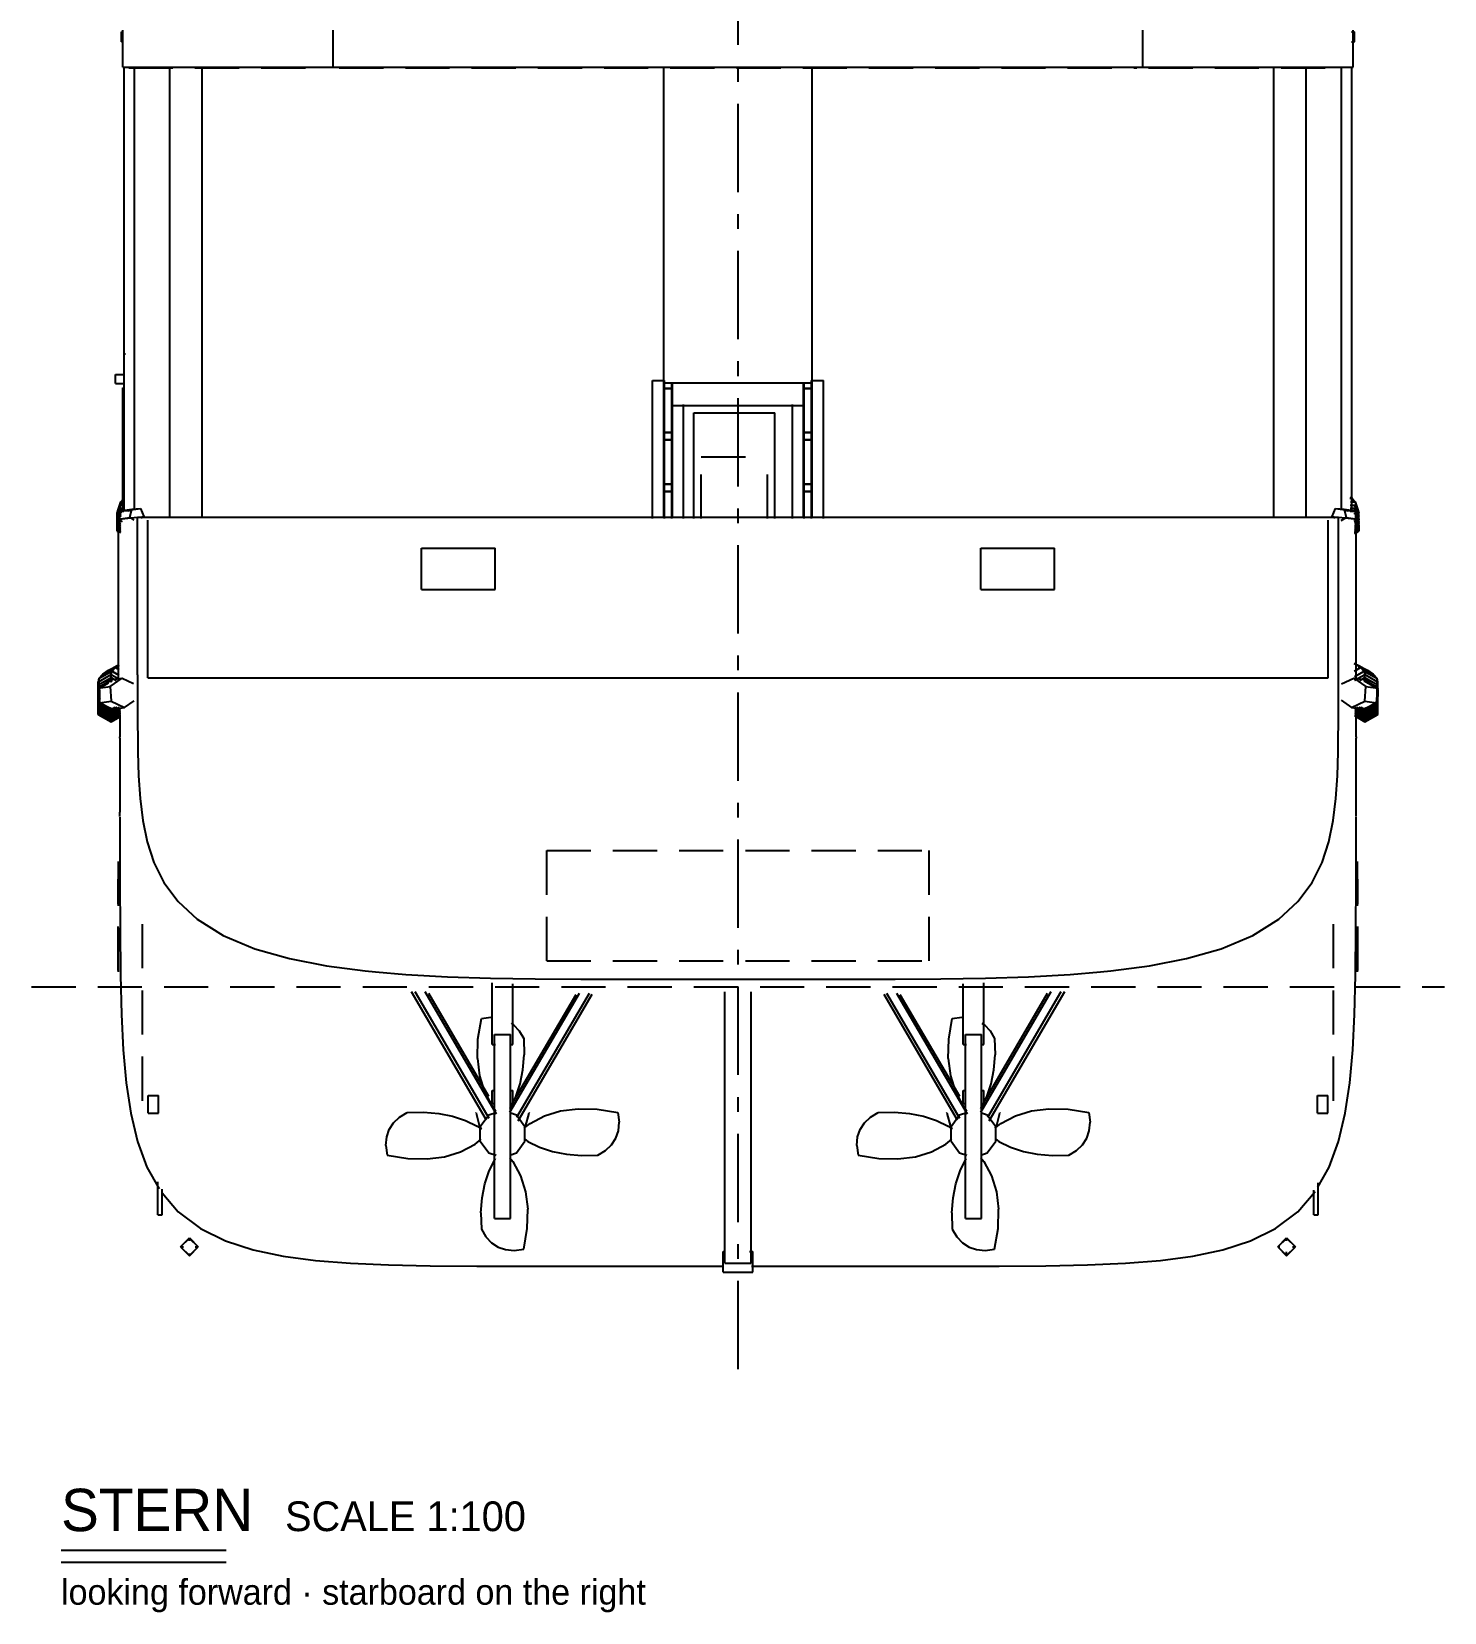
# Model space of a CAD drawing. Extents: x 5 to 836, y 5 to 589.
# Drawn here: x 564 to 660, y 370.5 to 477.9 of the extents above; entities that cross this region are included whole.
import ezdxf

# ---------------------------------------------------------------- set-up
doc = ezdxf.new("R2010")
doc.units = 0
doc.linetypes.add('CENTER', pattern=[10, 6, -1.5, 1, -1.5])
doc.linetypes.add('DASHED', pattern=[4.5, 3, -1.5])
for name, color, linetype in [('CENTRE', 4, 'CENTER'), ('DETAIL', 8, 'CONTINUOUS'), ('MARKING', 4, 'DASHED'), ('OUTLINE', 7, 'CONTINUOUS'), ('TEXT', 7, 'CONTINUOUS'), ('THIN', 7, 'CONTINUOUS'), ('WATERLINE', 4, 'DASHED')]:
    doc.layers.add(name, color=color, linetype=linetype)

msp = doc.modelspace()

# ---------------------------------------------------------------- linework, layer by layer
at = {"layer": 'CENTRE'}
msp.add_line((612, 387), (612, 581), dxfattribs=at)
at = {"layer": 'DETAIL'}
for p, q in [((570.1, 477.2), (570.1, 477.9)), ((570.1, 477.9), (570.24, 477.9)), ((570.1, 477.2), (570.24, 477.2)), ((570.2, 475.5), (570.2, 478)), ((584.5, 475.5), (584.5, 478)), ((639.5, 475.5), (639.5, 478)), ((653.69, 477.9), (653.9, 477.9)), ((653.69, 477.2), (653.9, 477.2)), ((653.8, 475.5), (653.8, 478)), ((653.9, 477.2), (653.9, 477.9)), ((570.2, 475.5), (653.8, 475.5)), ((570.3, 445.34), (570.3, 475.5)), ((571, 445.4), (571, 475.49)), ((606.96, 444.85), (606.96, 475.49)), ((617.04, 444.85), (617.04, 475.49)), ((653, 445.4), (653, 475.49)), ((653.7, 445.34), (653.7, 475.5)), ((570.3, 456), (570.37, 456)), ((569.7, 454), (569.7, 454.6)), ((569.7, 454.6), (570.3, 454.6)), ((569.7, 454), (570.3, 454)), ((570.2, 445.33), (570.2, 453.7)), ((570.2, 453.7), (570.33, 453.7)), ((606.2, 454.2), (607, 454.2)), ((606.2, 444.82), (606.2, 454.2)), ((606.91, 454.04), (617.04, 454.04)), ((606.93, 453.68), (607.56, 453.68)), ((606.93, 453.65), (607.56, 453.65)), ((607, 444.82), (607, 454.2)), ((607.5, 444.81), (607.5, 454.04)), ((607.54, 444.85), (607.54, 454.08)), ((616.44, 453.68), (617.07, 453.68)), ((616.44, 453.65), (617.07, 453.65)), ((616.46, 444.85), (616.46, 454.08)), ((616.5, 444.81), (616.5, 454.04)), ((617, 444.82), (617, 454.2)), ((617, 454.2), (617.8, 454.2)), ((617.8, 444.82), (617.8, 454.2)), ((608.3, 444.81), (608.3, 452.57)), ((615.7, 444.81), (615.7, 452.57)), ((609, 444.81), (609, 452)), ((609, 452), (614.5, 452)), ((614.5, 444.81), (614.5, 452)), ((606.93, 450.68), (607.56, 450.68)), ((606.93, 450.66), (607.56, 450.66)), ((606.93, 450.18), (607.56, 450.18)), ((606.93, 450.16), (607.56, 450.16)), ((616.44, 450.68), (617.07, 450.68)), ((616.44, 450.66), (617.07, 450.66)), ((616.44, 450.18), (617.07, 450.18)), ((616.44, 450.16), (617.07, 450.16)), ((606.93, 447.18), (607.56, 447.18)), ((606.93, 447.16), (607.56, 447.16)), ((616.44, 447.18), (617.07, 447.18)), ((616.44, 447.16), (617.07, 447.16)), ((569.87, 445.4), (570.06, 445.96)), ((569.87, 445.41), (570.07, 445.96)), ((570.01, 445.73), (570.06, 445.96)), ((570.06, 445.96), (570.25, 445.96)), ((570.07, 445.96), (570.24, 446.16)), ((570.07, 445.96), (570.26, 445.96)), ((570.11, 445.73), (570.25, 446.1)), ((570.12, 445.72), (570.27, 446.15)), ((606.93, 446.68), (607.56, 446.68)), ((606.93, 446.66), (607.56, 446.66)), ((616.44, 446.68), (617.07, 446.68)), ((616.44, 446.66), (617.07, 446.66)), ((653.58, 446.21), (653.71, 446.22)), ((653.58, 446.21), (653.71, 446.21)), ((653.59, 446.3), (653.71, 446.22)), ((653.61, 445.96), (653.93, 445.96)), ((653.62, 445.96), (653.94, 445.96)), ((653.71, 446.22), (653.82, 445.91)), ((653.71, 446.21), (653.93, 445.96)), ((653.71, 446.21), (653.82, 445.91)), ((653.93, 445.96), (654.13, 445.41)), ((653.94, 445.96), (653.99, 445.73)), ((653.94, 445.96), (654.13, 445.4)), ((569.82, 445.17), (570.01, 445.73)), ((569.82, 445.17), (570.01, 445.72)), ((569.82, 444.95), (570.01, 445.51)), ((569.82, 445.17), (569.87, 445.4)), ((569.82, 444.7), (570.04, 445.36)), ((569.82, 444.76), (570.01, 445.32)), ((569.82, 444.7), (570.01, 445.26)), ((569.82, 443.96), (569.82, 445.17)), ((569.82, 445.17), (569.93, 445.09)), ((569.82, 445.17), (569.93, 445.09)), ((569.82, 444.6), (570.01, 445.16)), ((569.82, 444.59), (570.01, 445.15)), ((569.82, 444.51), (570.01, 445.07)), ((569.82, 444.44), (570.01, 445)), ((569.82, 444.43), (570.01, 444.99)), ((569.82, 444.95), (569.94, 444.99)), ((569.82, 444.95), (569.93, 444.88)), ((569.82, 444.7), (569.86, 444.8)), ((569.82, 444.76), (569.94, 444.8)), ((569.82, 444.35), (569.97, 444.79)), ((569.82, 444.76), (569.93, 444.69)), ((569.86, 444.8), (570.12, 444.61)), ((569.87, 445.41), (570.05, 445.61)), ((569.87, 445.41), (569.92, 445.37)), ((569.87, 445.4), (569.93, 445.36)), ((569.87, 444.77), (570.01, 445.34)), ((569.87, 444.77), (570.67, 444.88)), ((569.87, 444.77), (570.15, 444.6)), ((570, 445.26), (570.04, 445.36)), ((570, 445.26), (570.14, 445.26)), ((570, 445.26), (570.04, 445.21)), ((570.01, 445.73), (570.27, 445.72)), ((570.01, 444.91), (570.01, 445.72)), ((570.01, 445.72), (570.27, 445.72)), ((570.01, 445.51), (570.27, 445.51)), ((570.01, 445.51), (570.08, 445.41)), ((570.01, 445.34), (570.81, 445.45)), ((570.01, 445.34), (570.59, 445.39)), ((570.01, 445.32), (570.27, 445.32)), ((570.01, 445.16), (570.05, 445.1)), ((570.01, 445.07), (570.04, 445.02)), ((570.01, 445), (570.04, 444.95)), ((570.01, 444.99), (570.04, 444.94)), ((570.04, 445.36), (570.63, 445.37)), ((570.59, 445.39), (571.39, 445.5)), ((570.59, 445.39), (570.62, 445.33)), ((570.61, 445.31), (570.63, 445.37)), ((570.63, 445.37), (570.65, 445.3)), ((570.67, 444.88), (570.81, 445.45)), ((570.67, 444.88), (570.95, 444.71)), ((570.81, 445.45), (571.39, 445.5)), ((571.2, 434.2), (571.2, 444.9)), ((571.39, 445.5), (571.62, 444.96)), ((571.47, 444.83), (571.62, 444.96)), ((571.48, 444.94), (571.62, 444.96)), ((652.38, 444.96), (652.61, 445.5)), ((652.38, 444.96), (652.53, 444.83)), ((652.38, 444.96), (652.52, 444.94)), ((652.61, 445.5), (653.41, 445.39)), ((652.61, 445.5), (653.19, 445.45)), ((652.8, 434.2), (652.8, 444.9)), ((652.99, 444.67), (653.33, 444.88)), ((653.19, 445.45), (653.99, 445.34)), ((653.19, 445.45), (653.33, 444.88)), ((653.33, 444.88), (654.13, 444.77)), ((653.35, 445.3), (653.37, 445.37)), ((653.37, 445.37), (653.39, 445.31)), ((653.37, 445.37), (653.96, 445.36)), ((653.38, 445.33), (653.41, 445.39)), ((653.41, 445.39), (653.99, 445.34)), ((653.6, 445.72), (653.99, 445.73)), ((653.6, 445.72), (653.99, 445.72)), ((653.6, 445.51), (653.99, 445.51)), ((653.6, 445.32), (653.99, 445.32)), ((653.88, 445.72), (653.91, 445.66)), ((653.88, 445.36), (653.99, 445.51)), ((653.88, 445.11), (654, 445.26)), ((653.88, 444.61), (654.14, 444.8)), ((653.89, 445.73), (653.91, 445.67)), ((653.9, 444.63), (654.13, 444.77)), ((653.91, 445.66), (654.13, 445.41)), ((653.93, 445.26), (654, 445.26)), ((653.93, 445.16), (653.99, 445.16)), ((653.93, 445.15), (653.99, 445.15)), ((653.96, 445.36), (654, 445.26)), ((653.96, 445.36), (654.18, 444.7)), ((653.96, 445.11), (653.99, 445.16)), ((653.99, 445.73), (654.18, 445.17)), ((653.99, 444.81), (653.99, 445.72)), ((653.99, 445.72), (654.18, 445.17)), ((653.99, 445.51), (654.18, 444.95)), ((653.99, 445.34), (654.13, 444.77)), ((653.99, 445.32), (654.18, 444.76)), ((653.99, 445.26), (654.18, 444.7)), ((653.99, 445.16), (654.18, 444.6)), ((653.99, 445.15), (654.18, 444.59)), ((653.99, 445.07), (654.18, 444.51)), ((653.99, 445), (654.18, 444.44)), ((653.99, 444.99), (654.18, 444.43)), ((653.99, 444.91), (654.01, 444.85)), ((653.99, 444.87), (654.01, 444.81)), ((654, 444.82), (654.18, 444.76)), ((654.02, 445.33), (654.13, 445.41)), ((654.02, 445.32), (654.13, 445.4)), ((654.07, 445.09), (654.18, 445.17)), ((654.12, 445.13), (654.18, 445.17)), ((654.12, 444.97), (654.18, 444.95)), ((654.12, 444.92), (654.18, 444.95)), ((654.12, 444.72), (654.18, 444.76)), ((654.13, 445.4), (654.18, 445.17)), ((654.14, 444.81), (654.17, 444.7)), ((654.18, 443.96), (654.18, 445.17)), ((569.82, 444.31), (569.97, 444.74)), ((569.82, 444.28), (569.97, 444.72)), ((569.82, 444.7), (570.04, 444.55)), ((569.82, 444.7), (570.04, 444.55)), ((569.82, 444.22), (569.97, 444.65)), ((569.82, 444.6), (569.94, 444.64)), ((569.82, 444.2), (569.97, 444.63)), ((569.82, 444.6), (570.04, 444.45)), ((569.82, 444.16), (569.97, 444.6)), ((569.82, 444.59), (569.93, 444.51)), ((569.82, 444.51), (569.94, 444.55)), ((569.82, 444.11), (569.97, 444.54)), ((569.82, 444.51), (570.04, 444.36)), ((569.82, 444.07), (569.97, 444.5)), ((569.82, 444.43), (570, 444.49)), ((569.82, 444.44), (569.94, 444.48)), ((569.82, 444.03), (569.97, 444.47)), ((569.82, 444.44), (569.93, 444.36)), ((569.82, 444.43), (570.04, 444.28)), ((569.82, 443.99), (569.97, 444.43)), ((569.82, 443.96), (569.97, 444.4)), ((569.82, 444.35), (569.94, 444.39)), ((569.82, 443.95), (569.97, 444.38)), ((569.82, 444.35), (570.04, 444.2)), ((569.82, 444.31), (569.94, 444.35)), ((569.82, 444.28), (569.94, 444.32)), ((569.82, 444.31), (569.93, 444.23)), ((569.82, 444.28), (570.04, 444.13)), ((569.82, 444.22), (569.94, 444.26)), ((569.82, 444.2), (569.94, 444.24)), ((569.82, 444.22), (570.04, 444.06)), ((569.82, 444.16), (569.94, 444.2)), ((569.82, 444.2), (569.93, 444.12)), ((569.82, 444.16), (570.04, 444.01)), ((569.82, 444.11), (569.94, 444.15)), ((569.82, 444.11), (570.04, 443.96)), ((569.82, 444.07), (569.94, 444.11)), ((569.82, 444.03), (570, 444.09)), ((569.82, 444.07), (570.04, 443.91)), ((569.82, 444.04), (569.94, 444.07)), ((569.82, 444.04), (569.93, 443.96)), ((569.82, 444.03), (570.04, 443.88)), ((569.82, 443.99), (569.94, 444.02)), ((569.82, 444), (570.04, 443.85)), ((569.82, 443.96), (569.94, 444)), ((569.82, 443.95), (569.95, 443.99)), ((569.82, 443.99), (569.93, 443.91)), ((569.82, 443.95), (569.94, 443.98)), ((569.82, 443.96), (569.93, 443.88)), ((569.82, 443.95), (569.93, 443.87)), ((569.9, 433.87), (569.9, 444.7)), ((569.9, 444.7), (569.97, 444.7)), ((653.91, 444.51), (654.18, 444.7)), ((653.91, 444.51), (654.18, 444.7)), ((653.91, 444.41), (654.18, 444.6)), ((653.91, 444.32), (654.18, 444.51)), ((653.91, 444.24), (654.18, 444.43)), ((653.91, 444.16), (654.18, 444.35)), ((653.91, 444.09), (654.18, 444.28)), ((653.91, 444.03), (654.18, 444.22)), ((653.91, 443.97), (654.18, 444.16)), ((653.91, 443.92), (654.18, 444.11)), ((653.91, 443.87), (654.18, 444.07)), ((653.91, 443.84), (654.18, 444.04)), ((653.91, 443.84), (654.18, 444.03)), ((653.91, 443.81), (654.18, 444)), ((653.91, 443.79), (654.18, 443.99)), ((653.91, 443.78), (654.18, 443.98)), ((653.91, 443.77), (654.18, 443.96)), ((653.91, 443.76), (654.18, 443.95)), ((654, 444.66), (654.18, 444.6)), ((654, 444.57), (654.18, 444.51)), ((654, 444.49), (654.18, 444.43)), ((654, 444.28), (654.18, 444.22)), ((654, 444.17), (654.18, 444.11)), ((654, 444.09), (654.18, 444.03)), ((654, 444.06), (654.18, 444)), ((654.05, 443.99), (654.18, 443.95)), ((654.06, 444.39), (654.18, 444.35)), ((654.06, 444.2), (654.18, 444.16)), ((654.06, 444), (654.18, 443.96)), ((654.06, 443.98), (654.18, 443.95)), ((654.07, 444.66), (654.18, 444.35)), ((654.07, 444.62), (654.18, 444.31)), ((654.07, 444.59), (654.18, 444.28)), ((654.07, 444.53), (654.18, 444.22)), ((654.07, 444.51), (654.18, 444.2)), ((654.07, 444.47), (654.18, 444.16)), ((654.07, 444.42), (654.18, 444.11)), ((654.07, 444.38), (654.18, 444.07)), ((654.07, 444.35), (654.18, 444.03)), ((654.07, 444.31), (654.18, 443.99)), ((654.07, 444.29), (654.18, 443.96)), ((654.07, 444.26), (654.18, 443.95)), ((654.12, 444.55), (654.18, 444.59)), ((654.12, 444.46), (654.18, 444.44)), ((654.12, 444.4), (654.18, 444.44)), ((654.12, 444.33), (654.18, 444.31)), ((654.12, 444.27), (654.18, 444.31)), ((654.12, 444.3), (654.18, 444.28)), ((654.12, 444.22), (654.18, 444.2)), ((654.12, 444.16), (654.18, 444.2)), ((654.12, 444.09), (654.18, 444.07)), ((654.12, 444.06), (654.18, 444.04)), ((654.12, 444.01), (654.18, 443.99)), ((654.12, 444), (654.18, 443.98)), ((590.5, 440), (590.5, 442.8)), ((590.5, 442.8), (595.5, 442.8)), ((595.5, 440), (595.5, 442.8)), ((628.5, 442.8), (633.5, 442.8)), ((628.5, 440), (628.5, 442.8)), ((633.5, 440), (633.5, 442.8)), ((590.5, 440), (595.5, 440)), ((628.5, 440), (633.5, 440)), ((568.53, 433.72), (569.4, 434.22)), ((568.53, 433.51), (569.4, 434.01)), ((568.54, 433.72), (569.4, 434.22)), ((568.59, 433.96), (569.45, 434.45)), ((568.6, 433.97), (569.47, 434.45)), ((568.6, 433.97), (568.82, 434.22)), ((568.81, 434.02), (568.82, 434.22)), ((568.82, 434.22), (569.69, 434.7)), ((568.82, 434.04), (568.83, 434.24)), ((568.83, 434.24), (569.71, 434.7)), ((568.83, 434.24), (569.23, 434.51)), ((569.22, 434.31), (569.23, 434.51)), ((569.23, 434.51), (569.93, 434.88)), ((569.23, 434.33), (569.24, 434.52)), ((569.24, 434.52), (569.95, 434.88)), ((569.24, 434.52), (569.81, 434.82)), ((569.4, 434.22), (569.45, 434.45)), ((569.4, 433.7), (569.4, 434.22)), ((569.4, 434.22), (569.92, 433.92)), ((569.4, 434.22), (569.92, 433.92)), ((569.4, 434.01), (569.75, 433.81)), ((569.45, 434.45), (569.92, 434.18)), ((569.47, 434.45), (569.69, 434.7)), ((569.47, 434.45), (569.93, 434.17)), ((569.69, 434.7), (569.92, 434.56)), ((569.71, 434.7), (569.94, 434.86)), ((569.71, 434.7), (569.94, 434.56)), ((569.81, 434.82), (569.93, 434.88)), ((569.81, 434.75), (569.81, 434.82)), ((569.82, 434.77), (569.83, 434.83)), ((569.83, 434.83), (569.94, 434.89)), ((569.83, 434.83), (569.95, 434.88)), ((571.2, 434.2), (571.2, 432.34)), ((652.8, 432.34), (652.8, 434.2)), ((653.87, 434.97), (654.76, 434.52)), ((653.88, 434.98), (654.17, 434.83)), ((653.89, 434.97), (654.29, 434.7)), ((653.89, 434.97), (654.77, 434.51)), ((653.89, 434.97), (654.19, 434.82)), ((653.89, 434.45), (654.29, 434.7)), ((653.9, 434.07), (654.53, 434.45)), ((653.9, 433.82), (654.6, 434.22)), ((653.91, 434.46), (654.31, 434.7)), ((653.91, 434.08), (654.55, 434.45)), ((653.91, 433.82), (654.6, 434.22)), ((653.92, 434.94), (654.17, 434.83)), ((654.17, 434.83), (654.19, 434.63)), ((654.19, 434.82), (654.76, 434.52)), ((654.19, 434.82), (654.2, 434.62)), ((654.25, 433.81), (654.6, 434.01)), ((654.29, 434.7), (655.17, 434.24)), ((654.31, 434.7), (654.53, 434.45)), ((654.31, 434.7), (655.18, 434.22)), ((654.53, 434.45), (655.4, 433.97)), ((654.55, 434.45), (654.6, 434.22)), ((654.55, 434.45), (655.41, 433.96)), ((654.6, 433.7), (654.6, 434.22)), ((654.6, 434.22), (655.47, 433.72)), ((654.6, 434.22), (655.46, 433.72)), ((654.6, 434.01), (655.47, 433.51)), ((654.76, 434.52), (654.77, 434.33)), ((654.77, 434.51), (655.17, 434.24)), ((654.77, 434.51), (654.78, 434.31)), ((655.17, 434.24), (655.18, 434.04)), ((655.18, 434.22), (655.4, 433.97)), ((655.18, 434.22), (655.19, 434.02)), ((568.53, 433.29), (569.35, 433.86)), ((568.53, 433.32), (569.4, 433.82)), ((568.53, 431.5), (568.53, 433.72)), ((568.53, 432.72), (568.54, 433.72)), ((568.53, 433.25), (569.22, 433.66)), ((568.53, 433.26), (569.23, 433.66)), ((568.53, 433.51), (568.65, 433.44)), ((568.53, 433.29), (569.33, 433.4)), ((568.53, 433.25), (568.57, 433.36)), ((568.53, 433.32), (568.65, 433.25)), ((568.53, 433.29), (568.61, 432.29)), ((568.53, 433.25), (568.54, 432.25)), ((568.53, 433.16), (568.65, 433.23)), ((568.53, 433.15), (568.65, 433.21)), ((568.53, 433.16), (568.65, 433.09)), ((568.53, 433.15), (568.65, 433.08)), ((568.53, 433.07), (568.65, 433.13)), ((568.53, 433.07), (568.65, 433)), ((568.53, 432.99), (568.65, 433.06)), ((568.53, 432.98), (568.65, 433.05)), ((568.53, 432.98), (568.65, 432.92)), ((568.53, 432.91), (568.65, 432.97)), ((568.53, 432.72), (568.58, 432.96)), ((568.54, 433.72), (568.59, 433.96)), ((568.57, 432.97), (568.6, 433.97)), ((568.57, 433.36), (569.43, 433.86)), ((568.57, 433.36), (568.57, 432.36)), ((568.57, 432.97), (568.66, 433.07)), ((568.57, 432.97), (568.63, 432.94)), ((568.58, 432.96), (568.59, 433.96)), ((568.58, 432.96), (568.64, 432.92)), ((569.33, 433.4), (570.15, 433.97)), ((569.33, 433.4), (569.41, 432.4)), ((569.34, 433.72), (569.4, 433.76)), ((569.34, 433.72), (569.4, 433.76)), ((569.35, 433.86), (570.15, 433.97)), ((569.35, 433.86), (569.41, 433.83)), ((569.4, 433.76), (569.43, 433.86)), ((569.4, 433.82), (569.46, 433.78)), ((569.4, 433.76), (569.45, 433.72)), ((569.4, 433.76), (569.46, 433.72)), ((569.43, 433.86), (569.49, 433.83)), ((570.15, 433.97), (570.93, 433.6)), ((653.01, 433.57), (653.85, 433.97)), ((653.85, 433.97), (654.65, 433.86)), ((653.85, 433.97), (654.67, 433.4)), ((654.51, 433.83), (654.57, 433.86)), ((654.57, 433.86), (654.6, 433.76)), ((654.57, 433.86), (655.43, 433.36)), ((654.59, 433.83), (654.65, 433.86)), ((654.59, 432.4), (654.67, 433.4)), ((654.6, 433.82), (655.47, 433.32)), ((654.6, 433.76), (655.47, 433.25)), ((654.6, 433.76), (655.47, 433.26)), ((654.65, 433.86), (655.47, 433.29)), ((654.67, 433.4), (655.47, 433.29)), ((655.29, 433.41), (655.47, 433.51)), ((655.38, 433.02), (655.43, 432.97)), ((655.39, 432.29), (655.47, 433.29)), ((655.4, 433.97), (655.43, 432.97)), ((655.41, 433.96), (655.46, 433.72)), ((655.41, 433.96), (655.42, 432.96)), ((655.41, 433.28), (655.47, 433.32)), ((655.41, 433.19), (655.47, 433.16)), ((655.41, 433.18), (655.47, 433.15)), ((655.41, 433.13), (655.47, 433.16)), ((655.41, 433.11), (655.47, 433.15)), ((655.41, 433.1), (655.47, 433.07)), ((655.41, 433.03), (655.47, 433.07)), ((655.41, 433.03), (655.47, 432.99)), ((655.41, 433.02), (655.47, 432.98)), ((655.41, 432.95), (655.47, 432.98)), ((655.41, 432.94), (655.47, 432.91)), ((655.42, 432.96), (655.47, 432.72)), ((655.43, 433.36), (655.47, 433.25)), ((655.43, 432.36), (655.43, 433.36)), ((655.46, 433.72), (655.47, 432.72)), ((655.46, 432.25), (655.47, 433.25)), ((655.47, 431.5), (655.47, 433.72)), ((568.53, 432.86), (568.65, 432.93)), ((568.53, 432.91), (568.65, 432.84)), ((568.53, 432.84), (568.65, 432.9)), ((568.53, 432.86), (568.65, 432.8)), ((568.53, 432.84), (568.65, 432.77)), ((568.53, 432.77), (568.65, 432.84)), ((568.53, 432.75), (568.65, 432.82)), ((568.53, 432.72), (568.65, 432.78)), ((568.53, 432.77), (568.65, 432.71)), ((568.53, 432.75), (568.65, 432.69)), ((568.53, 432.66), (568.65, 432.73)), ((568.53, 432.72), (568.65, 432.65)), ((568.53, 432.72), (568.65, 432.65)), ((568.53, 432.72), (568.65, 432.66)), ((568.53, 432.62), (568.65, 432.69)), ((568.53, 432.59), (568.65, 432.66)), ((568.53, 432.66), (568.65, 432.59)), ((568.53, 432.58), (568.65, 432.65)), ((568.53, 432.62), (568.65, 432.55)), ((568.53, 432.55), (568.65, 432.62)), ((568.53, 432.54), (568.65, 432.61)), ((568.53, 432.53), (568.65, 432.6)), ((568.53, 432.59), (568.65, 432.52)), ((568.53, 432.51), (568.65, 432.58)), ((568.53, 432.5), (568.65, 432.57)), ((568.53, 432.55), (568.65, 432.49)), ((568.53, 432.53), (568.65, 432.46)), ((568.53, 432.51), (568.65, 432.45)), ((568.53, 432.51), (568.65, 432.44)), ((568.53, 432.5), (568.65, 432.43)), ((568.53, 432.32), (568.65, 432.38)), ((568.53, 432.32), (568.65, 432.25)), ((568.53, 432.26), (569.4, 431.76)), ((568.53, 432.16), (568.65, 432.23)), ((568.53, 432.15), (568.65, 432.21)), ((568.53, 432.16), (569.4, 431.66)), ((568.53, 432.15), (568.65, 432.08)), ((568.53, 432.07), (568.65, 432.13)), ((568.53, 432.07), (569.4, 431.57)), ((568.53, 431.98), (568.65, 432.05)), ((568.53, 431.99), (568.65, 431.93)), ((568.53, 431.98), (569.4, 431.48)), ((568.53, 431.91), (568.65, 431.97)), ((568.53, 431.86), (568.65, 431.93)), ((568.53, 431.91), (569.4, 431.41)), ((568.53, 431.84), (568.65, 431.9)), ((568.53, 431.86), (568.65, 431.8)), ((568.54, 432.25), (568.57, 432.36)), ((568.54, 432.25), (569.4, 431.76)), ((568.57, 432.36), (569.44, 431.86)), ((568.61, 432.29), (569.41, 432.4)), ((568.61, 432.29), (569.51, 431.86)), ((569.4, 431.76), (569.81, 431.99)), ((569.4, 431.66), (569.98, 431.99)), ((569.4, 431.76), (569.8, 431.99)), ((569.4, 431.57), (570.04, 431.93)), ((569.4, 431.76), (569.44, 431.86)), ((569.41, 432.4), (570.31, 431.97)), ((569.44, 431.86), (569.67, 431.99)), ((569.51, 431.86), (569.68, 431.98)), ((569.51, 431.86), (570.31, 431.97)), ((570.31, 431.97), (570.97, 432.43)), ((571.2, 432.34), (571.2, 430.58)), ((652.8, 430.58), (652.8, 432.34)), ((652.98, 432.47), (653.69, 431.97)), ((653.69, 431.97), (654.59, 432.4)), ((653.69, 431.97), (654.49, 431.86)), ((653.91, 431.97), (654.6, 431.57)), ((653.91, 431.88), (654.6, 431.48)), ((654.02, 431.99), (654.6, 431.66)), ((654.19, 431.99), (654.6, 431.76)), ((654.2, 431.99), (654.6, 431.76)), ((654.32, 431.98), (654.49, 431.86)), ((654.33, 431.99), (654.56, 431.86)), ((654.49, 431.86), (655.39, 432.29)), ((654.56, 431.86), (655.43, 432.36)), ((654.56, 431.86), (654.6, 431.76)), ((654.59, 432.4), (655.39, 432.29)), ((654.6, 431.76), (655.47, 432.26)), ((654.6, 431.76), (655.46, 432.25)), ((654.6, 431.66), (655.47, 432.16)), ((654.6, 431.57), (655.47, 432.07)), ((654.6, 431.48), (655.47, 431.98)), ((654.6, 431.41), (655.47, 431.91)), ((655.29, 432.08), (655.47, 431.98)), ((655.35, 431.97), (655.47, 431.91)), ((655.41, 432.87), (655.47, 432.91)), ((655.41, 432.9), (655.47, 432.86)), ((655.41, 432.87), (655.47, 432.84)), ((655.41, 432.83), (655.47, 432.86)), ((655.41, 432.8), (655.47, 432.84)), ((655.41, 432.81), (655.47, 432.77)), ((655.41, 432.79), (655.47, 432.75)), ((655.41, 432.74), (655.47, 432.77)), ((655.41, 432.75), (655.47, 432.72)), ((655.41, 432.72), (655.47, 432.75)), ((655.41, 432.68), (655.47, 432.72)), ((655.41, 432.69), (655.47, 432.72)), ((655.41, 432.69), (655.47, 432.72)), ((655.41, 432.7), (655.47, 432.66)), ((655.41, 432.63), (655.47, 432.66)), ((655.41, 432.65), (655.47, 432.62)), ((655.41, 432.59), (655.47, 432.62)), ((655.41, 432.62), (655.47, 432.58)), ((655.41, 432.62), (655.47, 432.59)), ((655.41, 432.55), (655.47, 432.59)), ((655.41, 432.59), (655.47, 432.55)), ((655.41, 432.57), (655.47, 432.54)), ((655.41, 432.56), (655.47, 432.53)), ((655.41, 432.52), (655.47, 432.55)), ((655.41, 432.55), (655.47, 432.51)), ((655.41, 432.54), (655.47, 432.5)), ((655.41, 432.5), (655.47, 432.53)), ((655.41, 432.48), (655.47, 432.51)), ((655.41, 432.47), (655.47, 432.51)), ((655.41, 432.47), (655.47, 432.5)), ((655.41, 432.35), (655.47, 432.32)), ((655.41, 432.28), (655.47, 432.32)), ((655.41, 432.19), (655.47, 432.16)), ((655.41, 432.18), (655.47, 432.15)), ((655.41, 432.11), (655.47, 432.15)), ((655.41, 432.1), (655.47, 432.07)), ((655.41, 431.96), (655.47, 431.99)), ((655.41, 431.9), (655.47, 431.86)), ((655.41, 431.87), (655.47, 431.84)), ((655.41, 431.83), (655.47, 431.86)), ((655.43, 432.36), (655.46, 432.25)), ((568.53, 431.84), (569.4, 431.34)), ((568.53, 431.77), (568.65, 431.84)), ((568.53, 431.75), (568.65, 431.82)), ((568.53, 431.72), (568.65, 431.78)), ((568.53, 431.77), (569.4, 431.27)), ((568.53, 431.75), (568.65, 431.69)), ((568.53, 431.66), (568.65, 431.73)), ((568.53, 431.72), (569.4, 431.22)), ((568.53, 431.62), (568.65, 431.69)), ((568.53, 431.66), (569.4, 431.16)), ((568.53, 431.58), (568.65, 431.65)), ((568.53, 431.62), (569.4, 431.12)), ((568.53, 431.55), (568.65, 431.62)), ((568.53, 431.53), (568.65, 431.6)), ((568.53, 431.5), (568.71, 431.6)), ((568.53, 431.59), (569.4, 431.09)), ((568.53, 431.58), (569.4, 431.08)), ((568.53, 431.51), (568.65, 431.58)), ((568.53, 431.5), (568.65, 431.57)), ((568.53, 431.55), (569.4, 431.05)), ((568.53, 431.55), (569.4, 431.05)), ((568.53, 431.54), (569.4, 431.04)), ((568.53, 431.53), (569.4, 431.03)), ((568.53, 431.51), (569.4, 431.01)), ((568.53, 431.5), (569.4, 431)), ((569.4, 431.48), (570.04, 431.85)), ((569.4, 431), (569.4, 431.79)), ((569.4, 431.41), (570.04, 431.77)), ((569.4, 431.34), (570.04, 431.7)), ((569.4, 431.27), (570.04, 431.64)), ((569.4, 431.22), (570.04, 431.58)), ((569.4, 431.16), (570.04, 431.53)), ((569.4, 431.12), (570.04, 431.49)), ((569.4, 431.08), (570.04, 431.45)), ((569.4, 431.05), (570.04, 431.42)), ((569.4, 431.03), (570.04, 431.4)), ((569.4, 431.09), (569.92, 431.39)), ((569.4, 431.01), (570.04, 431.38)), ((569.4, 431), (570.04, 431.37)), ((569.4, 431.04), (569.98, 431.37)), ((653.91, 431.81), (654.6, 431.41)), ((653.91, 431.74), (654.6, 431.34)), ((653.91, 431.67), (654.6, 431.27)), ((653.91, 431.62), (654.6, 431.22)), ((653.91, 431.56), (654.6, 431.16)), ((653.91, 431.52), (654.6, 431.12)), ((653.91, 431.48), (654.6, 431.08)), ((653.91, 431.45), (654.6, 431.05)), ((653.91, 431.43), (654.6, 431.03)), ((653.91, 431.41), (654.6, 431.01)), ((653.91, 431.4), (654.6, 431)), ((654.02, 431.37), (654.6, 431.04)), ((654.08, 431.39), (654.6, 431.09)), ((654.6, 431.34), (655.47, 431.84)), ((654.6, 431), (654.6, 431.79)), ((654.6, 431.27), (655.47, 431.77)), ((654.6, 431.22), (655.47, 431.72)), ((654.6, 431.16), (655.47, 431.66)), ((654.6, 431.12), (655.47, 431.62)), ((654.6, 431.09), (655.47, 431.59)), ((654.6, 431.08), (655.47, 431.58)), ((654.6, 431.05), (655.47, 431.55)), ((654.6, 431.05), (655.47, 431.55)), ((654.6, 431.04), (655.47, 431.54)), ((654.6, 431.03), (655.47, 431.53)), ((654.6, 431.01), (655.47, 431.51)), ((654.6, 431), (655.47, 431.5)), ((655.29, 431.68), (655.47, 431.58)), ((655.29, 431.6), (655.47, 431.5)), ((655.35, 431.78), (655.47, 431.72)), ((655.35, 431.69), (655.47, 431.62)), ((655.35, 431.6), (655.47, 431.53)), ((655.35, 431.58), (655.47, 431.51)), ((655.35, 431.57), (655.47, 431.5)), ((655.41, 431.81), (655.47, 431.77)), ((655.41, 431.79), (655.47, 431.75)), ((655.41, 431.72), (655.47, 431.75)), ((655.41, 431.69), (655.47, 431.66)), ((655.41, 431.59), (655.47, 431.55)), ((571.2, 430.58), (571.21, 430.2)), ((571.21, 430.2), (571.22, 428.93)), ((652.78, 428.93), (652.79, 430.2)), ((652.79, 430.2), (652.8, 430.58)), ((571.22, 428.93), (571.27, 427.33)), ((652.73, 427.33), (652.78, 428.93)), ((571.27, 427.33), (571.37, 425.79)), ((652.63, 425.79), (652.73, 427.33)), ((571.37, 425.79), (571.55, 424.29)), ((652.45, 424.29), (652.63, 425.79)), ((571.55, 424.29), (571.85, 422.84)), ((652.15, 422.84), (652.45, 424.29)), ((571.85, 422.84), (572.31, 421.43)), ((651.69, 421.43), (652.15, 422.84)), ((572.31, 421.43), (572.99, 420.07)), ((651.01, 420.07), (651.69, 421.43)), ((572.99, 420.07), (573.95, 418.79)), ((650.05, 418.79), (651.01, 420.07)), ((573.95, 418.79), (575.26, 417.58)), ((648.74, 417.58), (650.05, 418.79)), ((575.26, 417.58), (577.02, 416.48)), ((646.98, 416.48), (648.74, 417.58)), ((577.02, 416.48), (579.17, 415.58)), ((644.83, 415.58), (646.98, 416.48)), ((579.17, 415.58), (581.52, 414.91)), ((581.52, 414.91), (584.03, 414.42)), ((639.97, 414.42), (642.48, 414.91)), ((642.48, 414.91), (644.83, 415.58)), ((584.03, 414.42), (586.67, 414.07)), ((586.67, 414.07), (587.37, 414)), ((587.37, 414), (589.42, 413.83)), ((589.42, 413.83), (592.27, 413.68)), ((592.27, 413.68), (595.19, 413.59)), ((628.81, 413.59), (631.73, 413.68)), ((631.73, 413.68), (634.58, 413.83)), ((634.58, 413.83), (636.63, 414)), ((636.63, 414), (637.33, 414.07)), ((637.33, 414.07), (639.97, 414.42)), ((589.79, 412.68), (594.89, 403.94)), ((590.03, 412.68), (595.06, 404.07)), ((590.71, 412.67), (595.57, 404.36)), ((590.97, 412.55), (595.05, 405.56)), ((595.19, 413.59), (598.21, 413.54)), ((596.5, 404.48), (601.22, 412.55)), ((596.98, 404.13), (601.9, 412.56)), ((598.21, 413.54), (601.31, 413.51)), ((601.31, 413.51), (604.55, 413.5)), ((604.55, 413.5), (607.98, 413.5)), ((607.98, 413.5), (616.02, 413.5)), ((611.1, 394.2), (611.1, 412.66)), ((612.9, 394.2), (612.9, 412.66)), ((616.02, 413.5), (619.45, 413.5)), ((619.45, 413.5), (622.69, 413.51)), ((622.1, 412.56), (627.06, 404.07)), ((622.69, 413.51), (625.79, 413.54)), ((622.78, 412.55), (627.57, 404.36)), ((625.79, 413.54), (628.81, 413.59)), ((628.5, 404.48), (633.29, 412.67)), ((628.71, 405.14), (633.03, 412.55)), ((628.98, 404.13), (633.97, 412.68)), ((629.07, 403.88), (634.21, 412.68)), ((596.71, 405.14), (601, 412.48)), ((597.07, 403.88), (602.1, 412.49)), ((621.9, 412.49), (626.89, 403.94)), ((623, 412.48), (627.05, 405.56)), ((595.45, 397.25), (595.45, 409.75)), ((595.45, 409.75), (596.55, 409.75)), ((596.55, 397.25), (596.55, 409.75)), ((627.45, 409.75), (628.55, 409.75)), ((627.45, 397.25), (627.45, 409.75)), ((628.55, 397.25), (628.55, 409.75)), ((595.3, 409.07), (595.52, 409.07)), ((596.48, 409.07), (596.7, 409.07)), ((627.3, 409.07), (627.52, 409.07)), ((628.48, 409.07), (628.7, 409.07)), ((571.93, 404.4), (571.93, 405.6)), ((571.93, 405.6), (572.63, 405.6)), ((572.63, 404.4), (572.63, 405.6)), ((595.3, 405.05), (595.3, 405.95)), ((595.3, 405.95), (595.51, 405.95)), ((595.3, 405.05), (595.51, 405.05)), ((596.49, 405.95), (596.7, 405.95)), ((596.49, 405.05), (596.7, 405.05)), ((596.6, 404.96), (596.64, 405.02)), ((596.7, 405.05), (596.7, 405.95)), ((627.3, 405.95), (627.51, 405.95)), ((627.3, 405.05), (627.3, 405.95)), ((627.3, 405.05), (627.51, 405.05)), ((628.49, 405.95), (628.7, 405.95)), ((628.49, 405.05), (628.7, 405.05)), ((628.6, 404.96), (628.64, 405.02)), ((628.7, 405.05), (628.7, 405.95)), ((651.37, 405.6), (652.07, 405.6)), ((651.37, 404.4), (651.37, 405.6)), ((652.07, 404.4), (652.07, 405.6)), ((571.93, 404.4), (572.63, 404.4)), ((594.2, 404.4), (594.22, 404.46)), ((594.2, 404.4), (594.44, 403.5)), ((594.48, 403.49), (595.06, 404.29)), ((595.06, 404.29), (595.56, 404.46)), ((596.5, 404.44), (596.94, 404.29)), ((596.94, 404.29), (597.52, 403.49)), ((597.56, 403.5), (597.8, 404.4)), ((597.78, 404.46), (597.8, 404.4)), ((626.2, 404.4), (626.22, 404.46)), ((626.2, 404.4), (626.44, 403.5)), ((626.48, 403.49), (627.06, 404.29)), ((627.06, 404.29), (627.56, 404.46)), ((628.5, 404.44), (628.94, 404.29)), ((628.94, 404.29), (629.52, 403.49)), ((629.56, 403.5), (629.8, 404.4)), ((629.78, 404.46), (629.8, 404.4)), ((651.37, 404.4), (652.07, 404.4)), ((594.44, 403.5), (594.54, 403.41)), ((594.48, 402.51), (594.48, 403.49)), ((597.46, 403.41), (597.56, 403.5)), ((597.52, 402.51), (597.52, 403.49)), ((626.44, 403.5), (626.54, 403.41)), ((626.48, 402.51), (626.48, 403.49)), ((629.46, 403.41), (629.56, 403.5)), ((629.52, 402.51), (629.52, 403.49)), ((594.48, 402.51), (595.06, 401.71)), ((596.94, 401.71), (597.52, 402.51)), ((626.48, 402.51), (627.06, 401.71)), ((628.94, 401.71), (629.52, 402.51)), ((595.06, 401.71), (595.56, 401.54)), ((596.5, 401.56), (596.94, 401.71)), ((627.06, 401.71), (627.56, 401.54)), ((628.5, 401.56), (628.94, 401.71)), ((572.57, 397.5), (572.57, 399.73)), ((651.43, 397.5), (651.43, 399.66)), ((572.87, 397.5), (572.87, 399.24)), ((651.13, 397.5), (651.13, 399.17)), ((572.57, 397.5), (572.87, 397.5)), ((651.13, 397.5), (651.43, 397.5)), ((595.45, 397.25), (596.55, 397.25)), ((627.45, 397.25), (628.55, 397.25)), ((574.12, 395.33), (574.72, 395.93)), ((574.12, 395.32), (574.72, 395.92)), ((574.12, 395.32), (574.72, 395.92)), ((574.71, 395.92), (575.32, 395.32)), ((574.72, 395.72), (574.72, 395.93)), ((574.72, 395.93), (575.32, 395.33)), ((648.68, 395.33), (649.28, 395.93)), ((648.68, 395.32), (649.29, 395.92)), ((649.28, 395.72), (649.28, 395.93)), ((649.28, 395.93), (649.88, 395.33)), ((649.28, 395.92), (649.88, 395.32)), ((649.28, 395.92), (649.88, 395.32)), ((574.11, 395.32), (574.72, 394.72)), ((574.12, 395.33), (574.32, 395.33)), ((574.12, 395.33), (574.72, 394.73)), ((574.12, 395.32), (574.32, 395.32)), ((574.72, 394.73), (575.32, 395.33)), ((574.72, 394.72), (575.32, 395.32)), ((574.72, 394.72), (575.32, 395.32)), ((574.72, 394.72), (574.72, 394.86)), ((575.12, 395.33), (575.32, 395.33)), ((575.12, 395.32), (575.32, 395.32)), ((611, 393.6), (611, 395)), ((611, 395), (611.14, 395)), ((612.79, 395), (613, 395)), ((613, 393.6), (613, 395)), ((648.68, 395.33), (648.82, 395.33)), ((648.68, 395.33), (649.28, 394.73)), ((648.68, 395.32), (648.82, 395.32)), ((648.68, 395.32), (649.28, 394.72)), ((648.68, 395.32), (649.28, 394.72)), ((649.28, 394.73), (649.88, 395.33)), ((649.28, 394.72), (649.89, 395.32)), ((649.28, 394.72), (649.28, 394.99)), ((649.68, 395.33), (649.88, 395.33)), ((649.68, 395.32), (649.88, 395.32)), ((611, 393.6), (613, 393.6)), ((611.1, 394.2), (612.9, 394.2))]:
    msp.add_line(p, q, dxfattribs=at)
at = {"layer": 'MARKING'}
for p, q in [((570.6, 475.5), (584.1, 475.5)), ((570.6, 475.45), (570.6, 475.5)), ((570.6, 475.45), (584.1, 475.45)), ((584.1, 475.45), (584.1, 475.5)), ((584.9, 475.45), (584.9, 475.5)), ((584.9, 475.5), (639.1, 475.5)), ((584.9, 475.45), (639.1, 475.45)), ((639.1, 475.45), (639.1, 475.5)), ((639.9, 475.5), (653.4, 475.5)), ((639.9, 475.45), (639.9, 475.5)), ((639.9, 475.45), (653.4, 475.45)), ((653.4, 475.45), (653.4, 475.5)), ((609.5, 444.81), (609.5, 449)), ((609.5, 449), (614, 449)), ((614, 444.81), (614, 449)), ((569.91, 414), (569.91, 423)), ((599, 414.75), (599, 422.25)), ((599, 422.25), (625, 422.25)), ((625, 414.75), (625, 422.25)), ((654.09, 414), (654.09, 423)), ((569.87, 414.1), (569.87, 420.3)), ((654.13, 414.1), (654.13, 420.3)), ((571.53, 405.25), (571.53, 418.75)), ((652.47, 405.25), (652.47, 418.75)), ((599, 414.75), (625, 414.75))]:
    msp.add_line(p, q, dxfattribs=at)
at = {"layer": 'OUTLINE'}
for p, q in [((573.4, 444.85), (573.4, 475.5)), ((575.6, 444.85), (575.6, 475.5)), ((648.4, 444.85), (648.4, 475.5)), ((650.6, 444.85), (650.6, 475.5)), ((607.5, 452.5), (607.5, 454.09)), ((616.5, 452.5), (616.5, 454.09)), ((607.5, 452.5), (616.5, 452.5)), ((570, 444.73), (570.13, 444.79)), ((570.13, 444.79), (570.53, 444.84)), ((570.53, 444.84), (571.2, 444.9)), ((571.2, 444.9), (652.8, 444.9)), ((652.8, 444.9), (653.47, 444.84)), ((653.47, 444.84), (653.87, 444.79)), ((653.87, 444.79), (654, 444.73)), ((570, 444.01), (570, 444.73)), ((571.9, 434), (571.9, 444.7)), ((652.1, 434), (652.1, 444.7)), ((654, 444.01), (654, 444.73)), ((654, 433.83), (654, 443.99)), ((571.9, 434), (652.1, 434)), ((570, 431.35), (570, 429.97)), ((654, 429.97), (654, 431.35)), ((570, 429.89), (570, 429.97)), ((570, 429.89), (570, 424.87)), ((654, 429.97), (654, 429.89)), ((654, 425.76), (654, 429.89)), ((654, 424.57), (654, 429.81)), ((570, 424.57), (570, 424.87)), ((570, 424.52), (570, 420.2)), ((654, 420.2), (654, 424.52)), ((570, 420.19), (570.01, 416.75)), ((653.99, 416.75), (654, 420.19)), ((570.01, 416.75), (570.04, 414)), ((653.96, 414), (653.99, 416.75)), ((570.04, 414), (570.05, 413.78)), ((570.05, 413.78), (570.11, 411.12)), ((653.89, 411.12), (653.95, 413.78)), ((653.95, 413.78), (653.96, 414)), ((595.3, 409.07), (595.3, 413.26)), ((596.7, 409.07), (596.7, 413.19)), ((627.3, 409.07), (627.3, 413.19)), ((628.7, 409.07), (628.7, 413.26)), ((570.11, 411.12), (570.23, 408.7)), ((594.33, 409.43), (594.56, 410.84)), ((594.56, 410.84), (595.21, 410.92)), ((595.21, 410.92), (595.34, 410.91)), ((596.58, 410.52), (596.75, 410.41)), ((596.75, 410.41), (597.13, 410)), ((626.33, 409.43), (626.56, 410.84)), ((626.56, 410.84), (627.21, 410.92)), ((627.21, 410.92), (627.34, 410.91)), ((628.58, 410.52), (628.75, 410.41)), ((628.75, 410.41), (629.13, 410)), ((653.77, 408.7), (653.89, 411.12)), ((594.29, 408.13), (594.33, 409.43)), ((597.13, 410), (597.44, 409.47)), ((597.44, 409.47), (597.47, 408.37)), ((626.29, 408.13), (626.33, 409.43)), ((629.13, 410), (629.44, 409.47)), ((629.44, 409.47), (629.47, 408.37)), ((570.23, 408.7), (570.43, 406.47)), ((597.39, 407.34), (597.47, 408.37)), ((629.39, 407.34), (629.47, 408.37)), ((653.57, 406.47), (653.77, 408.7)), ((594.29, 408.13), (594.44, 406.94)), ((597.2, 406.39), (597.39, 407.34)), ((626.29, 408.13), (626.44, 406.94)), ((629.2, 406.39), (629.39, 407.34)), ((570.43, 406.47), (570.74, 404.4)), ((594.44, 406.94), (594.77, 405.85)), ((596.91, 405.52), (597.2, 406.39)), ((626.44, 406.94), (626.77, 405.85)), ((628.91, 405.52), (629.2, 406.39)), ((653.26, 404.4), (653.57, 406.47)), ((594.77, 405.85), (595.29, 404.87)), ((596.51, 404.72), (596.91, 405.52)), ((626.77, 405.85), (627.29, 404.87)), ((628.51, 404.72), (628.91, 405.52)), ((570.74, 404.4), (571.19, 402.49)), ((588.59, 403.75), (589, 404.13)), ((589, 404.13), (589.53, 404.44)), ((589.53, 404.44), (590.63, 404.47)), ((590.63, 404.47), (591.66, 404.39)), ((591.66, 404.39), (592.61, 404.2)), ((592.61, 404.2), (593.48, 403.91)), ((595.29, 404.87), (595.54, 404.57)), ((597.87, 403.71), (598.85, 404.23)), ((598.85, 404.23), (599.94, 404.56)), ((599.94, 404.56), (601.13, 404.71)), ((601.13, 404.71), (602.43, 404.67)), ((602.43, 404.67), (603.84, 404.44)), ((603.84, 404.44), (603.92, 403.79)), ((620.59, 403.75), (621, 404.13)), ((621, 404.13), (621.53, 404.44)), ((621.53, 404.44), (622.63, 404.47)), ((622.63, 404.47), (623.66, 404.39)), ((623.66, 404.39), (624.61, 404.2)), ((624.61, 404.2), (625.48, 403.91)), ((627.29, 404.87), (627.54, 404.57)), ((629.87, 403.71), (630.85, 404.23)), ((630.85, 404.23), (631.94, 404.56)), ((631.94, 404.56), (633.13, 404.71)), ((633.13, 404.71), (634.43, 404.67)), ((634.43, 404.67), (635.84, 404.44)), ((635.84, 404.44), (635.92, 403.79)), ((652.81, 402.49), (653.26, 404.4)), ((588.13, 402.79), (588.3, 403.3)), ((588.3, 403.3), (588.59, 403.75)), ((593.48, 403.91), (594.28, 403.51)), ((594.28, 403.51), (594.56, 403.31)), ((597.51, 403.42), (597.87, 403.71)), ((603.7, 402.7), (603.87, 403.21)), ((603.87, 403.21), (603.92, 403.79)), ((620.13, 402.79), (620.3, 403.3)), ((620.3, 403.3), (620.59, 403.75)), ((625.48, 403.91), (626.28, 403.51)), ((626.28, 403.51), (626.56, 403.31)), ((629.51, 403.42), (629.87, 403.71)), ((635.7, 402.7), (635.87, 403.21)), ((635.87, 403.21), (635.92, 403.79)), ((571.19, 402.49), (571.84, 400.74)), ((588.08, 402.21), (588.13, 402.79)), ((588.08, 402.21), (588.16, 401.56)), ((593.15, 401.77), (594.13, 402.29)), ((594.13, 402.29), (594.54, 402.63)), ((597.5, 402.65), (597.72, 402.49)), ((597.72, 402.49), (598.52, 402.09)), ((598.52, 402.09), (599.39, 401.8)), ((599.39, 401.8), (600.34, 401.61)), ((602.47, 401.56), (603, 401.87)), ((603, 401.87), (603.41, 402.25)), ((603.41, 402.25), (603.7, 402.7)), ((620.08, 402.21), (620.13, 402.79)), ((620.08, 402.21), (620.16, 401.56)), ((625.15, 401.77), (626.13, 402.29)), ((626.13, 402.29), (626.54, 402.63)), ((629.5, 402.65), (629.72, 402.49)), ((629.72, 402.49), (630.52, 402.09)), ((630.52, 402.09), (631.39, 401.8)), ((631.39, 401.8), (632.34, 401.61)), ((634.47, 401.56), (635, 401.87)), ((635, 401.87), (635.41, 402.25)), ((635.41, 402.25), (635.7, 402.7)), ((652.16, 400.74), (652.81, 402.49)), ((571.84, 400.74), (572.67, 399.26)), ((588.16, 401.56), (589.57, 401.33)), ((589.57, 401.33), (590.87, 401.29)), ((590.87, 401.29), (592.06, 401.44)), ((592.06, 401.44), (593.15, 401.77)), ((595.09, 400.48), (595.49, 401.28)), ((595.49, 401.28), (595.53, 401.33)), ((596.5, 401.38), (596.71, 401.13)), ((596.71, 401.13), (597.23, 400.15)), ((600.34, 401.61), (601.37, 401.53)), ((601.37, 401.53), (602.47, 401.56)), ((620.16, 401.56), (621.57, 401.33)), ((621.57, 401.33), (622.87, 401.29)), ((622.87, 401.29), (624.06, 401.44)), ((624.06, 401.44), (625.15, 401.77)), ((627.09, 400.48), (627.49, 401.28)), ((627.49, 401.28), (627.53, 401.33)), ((628.5, 401.38), (628.71, 401.13)), ((628.71, 401.13), (629.23, 400.15)), ((632.34, 401.61), (633.37, 401.53)), ((633.37, 401.53), (634.47, 401.56)), ((651.4, 399.38), (652.16, 400.74)), ((594.8, 399.61), (595.09, 400.48)), ((597.23, 400.15), (597.56, 399.06)), ((626.8, 399.61), (627.09, 400.48)), ((629.23, 400.15), (629.56, 399.06)), ((572.87, 398.98), (573.96, 397.71)), ((594.53, 397.63), (594.61, 398.66)), ((594.61, 398.66), (594.8, 399.61)), ((597.56, 399.06), (597.71, 397.87)), ((626.53, 397.63), (626.61, 398.66)), ((626.61, 398.66), (626.8, 399.61)), ((629.56, 399.06), (629.71, 397.87)), ((650.04, 397.71), (651.22, 399.09)), ((573.96, 397.71), (575.48, 396.57)), ((594.53, 397.63), (594.56, 396.53)), ((597.67, 396.57), (597.71, 397.87)), ((626.53, 397.63), (626.56, 396.53)), ((629.67, 396.57), (629.71, 397.87)), ((648.52, 396.57), (650.04, 397.71)), ((575.48, 396.57), (577.18, 395.73)), ((594.56, 396.53), (594.87, 396)), ((597.44, 395.16), (597.67, 396.57)), ((626.56, 396.53), (626.87, 396)), ((629.44, 395.16), (629.67, 396.57)), ((646.82, 395.73), (648.52, 396.57)), ((577.18, 395.73), (579.05, 395.12)), ((594.87, 396), (595.25, 395.59)), ((595.25, 395.59), (595.7, 395.3)), ((626.87, 396), (627.25, 395.59)), ((627.25, 395.59), (627.7, 395.3)), ((644.95, 395.12), (646.82, 395.73)), ((579.05, 395.12), (581.09, 394.69)), ((581.09, 394.69), (583.29, 394.4)), ((583.29, 394.4), (585.67, 394.22)), ((595.7, 395.3), (596.21, 395.13)), ((596.21, 395.13), (596.79, 395.08)), ((596.79, 395.08), (597.44, 395.16)), ((627.7, 395.3), (628.21, 395.13)), ((628.21, 395.13), (628.79, 395.08)), ((628.79, 395.08), (629.44, 395.16)), ((638.33, 394.22), (640.71, 394.4)), ((640.71, 394.4), (642.91, 394.69)), ((642.91, 394.69), (644.95, 395.12)), ((585.67, 394.22), (588.25, 394.1)), ((588.25, 394.1), (591.08, 394.04)), ((591.08, 394.04), (594.25, 394.01)), ((594.25, 394.01), (597.92, 394)), ((597.92, 394), (602.52, 394)), ((602.52, 394), (611.02, 394)), ((612.91, 394), (621.47, 394)), ((621.48, 394), (626.08, 394)), ((626.08, 394), (629.75, 394.01)), ((629.75, 394.01), (632.92, 394.04)), ((632.92, 394.04), (635.75, 394.1)), ((635.75, 394.1), (638.33, 394.22))]:
    msp.add_line(p, q, dxfattribs=at)
at = {"layer": 'THIN'}
for p, q in [((566, 374.7), (577.22, 374.7)), ((566, 373.9), (577.22, 373.9))]:
    msp.add_line(p, q, dxfattribs=at)
at = {"layer": 'WATERLINE'}
msp.add_line((564, 413), (660, 413), dxfattribs=at)

# ---------------------------------------------------------------- texts
at = {"layer": 'TEXT'}
for s, height, p in [('STERN', 2.88, (566, 376)), ('SCALE 1:100', 2.02, (581.22, 376)), ('looking forward · starboard on the right', 1.73, (566, 371))]:
    msp.add_text(s, height=height, dxfattribs=at).set_placement(p)

doc.saveas('drawing.dxf')
